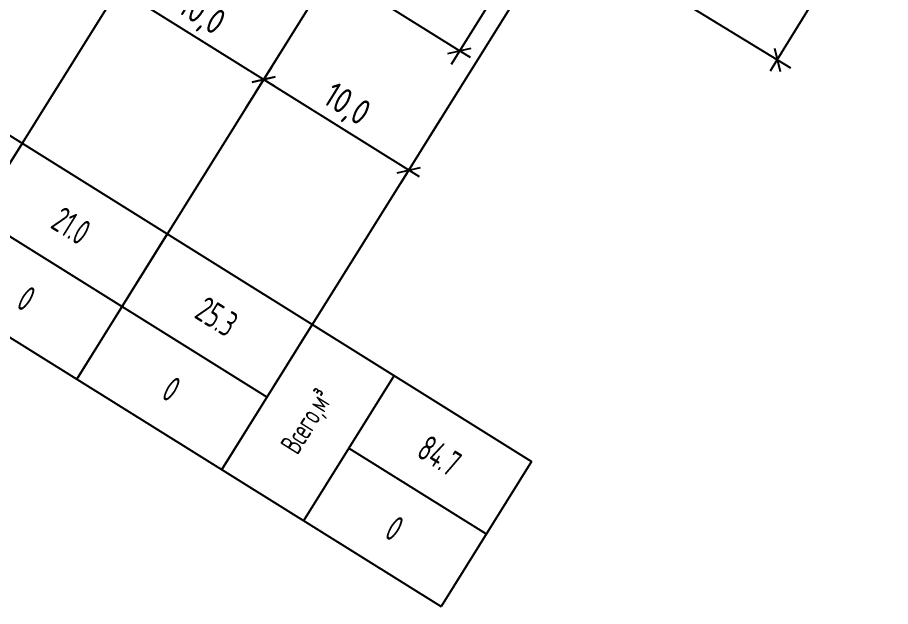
# Model space of a CAD drawing. Header units: millimetres. Extents: x -38151500 to -28914887, y -20564105 to -20349562.
# Drawn here: x -35209662 to -35158611, y -20564105 to -20529666 of the extents above; entities that cross this region are included whole.
import ezdxf

# ---------------------------------------------------------------- set-up
doc = ezdxf.new("R2010")
doc.units = ezdxf.units.MM
doc.header["$MEASUREMENT"] = 0
for name, color, linetype, lineweight in [('Новый_ГП_Сетка_земля_Ном._пера__7', 7, 'Continuous', 25), ('Новый_ГТ5-Таблицы_Ном._пера__7', 7, 'Continuous', 25), ('Новый_РАЗМЕРЫ_Ном._пера__7', 7, 'Continuous', 25)]:
    doc.layers.add(name, color=color, linetype=linetype, lineweight=lineweight)
doc.layers.add('Новый_РАЗМЕРЫ', color=7, linetype='Continuous')
doc.styles.add('РЎР“Р•РќР•Р\xa0РР\xa0_РЎРўРР›Р¬_6', font='', dxfattribs={"width": 0.8})
doc.styles.add('РЎР“Р•РќР•Р\xa0РР\xa0_РЎРўРР›Р¬_7', font='')
doc.styles.get('РЎР“Р•РќР•Р\xa0РР\xa0_РЎРўРР›Р¬_6').set_extended_font_data('GOST_type_A')
doc.styles.get('РЎР“Р•РќР•Р\xa0РР\xa0_РЎРўРР›Р¬_7').set_extended_font_data('GOST_type_A')
doc.dimstyles.new('СГЕНЕРИР_СТИЛЬ__1', dxfattribs={"dimtxt": 1500, "dimasz": 940.452019, "dimexe": 0.18, "dimexo": 437.5, "dimgap": 0, "dimtad": 1, "dimdec": 1, "dimlfac": 0.001, "dimzin": 0, "dimdsep": 46, "dimtxsty": 'РЎР“Р•РќР•Р\xa0РР\xa0_РЎРўРР›Р¬_7', "dimblk": 'ARROWHEAD_6', "dimblk1": 'ARROWHEAD_6', "dimblk2": 'ARROWHEAD_6', "dimcen": 0.09, "dimclrd": 7, "dimclre": 7, "dimclrt": 7, "dimadec": 1, "dimazin": 0, "dimtfac": 1, "dimtdec": 4, "dimtmove": 0, "dimatfit": 3, "dimfxl": 0, "dimtolj": 1, "dimtzin": 0, "dimarcsym": 0})

# ---------------------------------------------------------------- blocks, each defined once
blk = doc.blocks.new('*D13', base_point=(-35611288, -20494612))
at = {"layer": 'Новый_РАЗМЕРЫ_Ном._пера__7', "color": 7, "linetype": 'Continuous', "lineweight": 25}
for p, q in [((-35159226, -20524121), (-35168209, -20518614)), ((-35159854, -20524316), (-35160181, -20522955)), ((-35160018, -20523636), (-35159630, -20523003)), ((-35165236, -20532148), (-35160018, -20523636)), ((-35164445, -20532633), (-35173427, -20527126)), ((-35165399, -20531467), (-35165072, -20532828)), ((-35165624, -20532781), (-35165236, -20532148))]:
    blk.add_line(p, q, dxfattribs=at)
at = {"layer": 'Новый_РАЗМЕРЫ_Ном._пера__7', "color": 7, "lineweight": 25, "insert": (-35163634, -20528961), "char_height": 1500, "attachment_point": 7, "rotation": 58.4898, "style": 'РЎР“Р•РќР•Р\xa0РР\xa0_РЎРўРР›Р¬_7'}
blk.add_mtext('\\A1;{\\pql;\\fGOST_type_A|b0|i0|c0|p0;\\W1.000000;10,0}', dxfattribs=at)
blk = doc.blocks.new('ARROWHEAD_6')
at = {"color": 0, "linetype": 'Continuous', "lineweight": 0}
for p, q in [((0, 0), (-1, 0)), ((-0.5, -0.5), (0.5, 0.5))]:
    blk.add_line(p, q, dxfattribs=at)
blk = doc.blocks.new('*D18', base_point=(-35611288, -20494612))
at = {"layer": 'Новый_РАЗМЕРЫ_Ном._пера__7', "color": 7, "linetype": 'Continuous', "lineweight": 25}
for p, q in [((-35202786, -20526452), (-35204240, -20528783)), ((-35203749, -20527996), (-35204379, -20527603)), ((-35203067, -20527838), (-35204431, -20528154)), ((-35195266, -20533291), (-35203749, -20527996)), ((-35193758, -20530875), (-35195757, -20534078)), ((-35195948, -20533449), (-35194584, -20533133)), ((-35194636, -20533684), (-35195266, -20533291))]:
    blk.add_line(p, q, dxfattribs=at)
at = {"layer": 'Новый_РАЗМЕРЫ_Ном._пера__7', "color": 7, "lineweight": 25, "insert": (-35200569, -20529627), "char_height": 1500, "attachment_point": 7, "rotation": 328.0277, "style": 'РЎР“Р•РќР•Р\xa0РР\xa0_РЎРўРР›Р¬_7'}
blk.add_mtext('\\A1;{\\pql;\\fGOST_type_A|b0|i0|c0|p0;\\W1.000000;10,0}', dxfattribs=at)
blk = doc.blocks.new('*D19', base_point=(-35611288, -20494612))
at = {"layer": 'Новый_РАЗМЕРЫ_Ном._пера__7', "color": 7, "linetype": 'Continuous', "lineweight": 25}
for p, q in [((-35194775, -20532504), (-35196304, -20534954)), ((-35194584, -20533133), (-35195948, -20533449)), ((-35195266, -20533291), (-35195896, -20532898)), ((-35186783, -20538586), (-35195266, -20533291)), ((-35184905, -20535577), (-35187274, -20539373)), ((-35187465, -20538744), (-35186101, -20538428)), ((-35186153, -20538979), (-35186783, -20538586))]:
    blk.add_line(p, q, dxfattribs=at)
at = {"layer": 'Новый_РАЗМЕРЫ_Ном._пера__7', "color": 7, "lineweight": 25, "insert": (-35192086, -20534922), "char_height": 1500, "attachment_point": 7, "rotation": 328.0277, "style": 'РЎР“Р•РќР•Р\xa0РР\xa0_РЎРўРР›Р¬_7'}
blk.add_mtext('\\A1;{\\pql;\\fGOST_type_A|b0|i0|c0|p0;\\W1.000000;10,0}', dxfattribs=at)
blk = doc.blocks.new('*D20', base_point=(-35611288, -20494612))
at = {"layer": 'Новый_РАЗМЕРЫ_Ном._пера__7', "color": 7, "linetype": 'Continuous', "lineweight": 25}
for p, q in [((-35187601, -20521011), (-35191795, -20527730)), ((-35179043, -20523981), (-35184302, -20532406)), ((-35191303, -20526942), (-35191933, -20526549)), ((-35190621, -20526784), (-35191985, -20527100)), ((-35183811, -20531619), (-35191303, -20526942)), ((-35184493, -20531777), (-35183129, -20531461)), ((-35183181, -20532012), (-35183811, -20531619))]:
    blk.add_line(p, q, dxfattribs=at)
at = {"layer": 'Новый_РАЗМЕРЫ_Ном._пера__7', "color": 7, "lineweight": 25, "insert": (-35188347, -20528434), "char_height": 1500, "attachment_point": 7, "rotation": 328.0277, "style": 'РЎР“Р•РќР•Р\xa0РР\xa0_РЎРўРР›Р¬_7'}
blk.add_mtext('\\A1;{\\pql;\\fGOST_type_A|b0|i0|c0|p0;\\W1.000000;8,8}', dxfattribs=at)

msp = doc.modelspace()

# ---------------------------------------------------------------- linework, layer by layer
at = {"layer": 'Новый_ГП_Сетка_земля_Ном._пера__7', "color": 7, "linetype": 'Continuous', "lineweight": 25}
for p, q in [((-35197716.2, -20556101.76), (-35158610.97, -20493452.84)), ((-35214682.29, -20545511.59), (-35185679.93, -20499048.07)), ((-35206199.24, -20550806.68), (-35176431.34, -20503116.71))]:
    msp.add_line(p, q, dxfattribs=at)
at = {"layer": 'Новый_ГТ5-Таблицы_Ном._пера__7', "color": 7, "linetype": 'Continuous', "lineweight": 25}
for p, q in [((-35228474.06, -20525114.6), (-35179600, -20555621.61)), ((-35229000.84, -20530679.9), (-35195068.66, -20551860.24)), ((-35233769.14, -20533597.65), (-35184895.08, -20564104.66)), ((-35209387.2, -20537028.55), (-35214682.29, -20545511.59)), ((-35200904.16, -20542323.63), (-35206199.24, -20550806.68)), ((-35192421.11, -20547618.72), (-35197716.2, -20556101.76)), ((-35187638.24, -20550604.17), (-35192933.33, -20559087.21)), ((-35190285.79, -20554845.69), (-35182247.54, -20559863.14)), ((-35179600, -20555621.61), (-35184895.08, -20564104.66))]:
    msp.add_line(p, q, dxfattribs=at)

# ---------------------------------------------------------------- texts
at = {"layer": 'Новый_ГТ5-Таблицы_Ном._пера__7', "color": 7, "linetype": 'Continuous', "lineweight": 25, "attachment_point": 1, "style": 'РЎР“Р•РќР•Р\xa0РР\xa0_РЎРўРР›Р¬_6'}
for s, insert, char_height, rotation in [('\\A1;{\\pql;\\fGOST_type_A|b0|i0|c0|p0;\\W0.800000;21.0}', (-35207010.91, -20540652.84), 1500, 328.027739), ('\\A1;{\\pql;\\fGOST_type_A|b0|i0|c0|p0;\\W0.800000;0}', (-35209023.1, -20545290.95), 1500, 328.027739), ('\\A1;{\\pql;\\fGOST_type_A|b0|i0|c0|p0;\\W0.800000;25.3}', (-35198600.58, -20545902.54), 1500, 328.027739), ('\\A1;{\\pql;\\fGOST_type_A|b0|i0|c0|p0;\\W0.800000;0}', (-35200540.05, -20550586.03), 1500, 328.027739), ('\\A1;{\\pql;\\fGOST_type_A|b0|i0|c0|p0;\\W0.800000;Всего,м³}', (-35194348.02, -20554631.67), 1250, 58.027739), ('\\A1;{\\pql;\\fGOST_type_A|b0|i0|c0|p0;\\W0.800000;84.7}', (-35185613.48, -20554009.03), 1500, 328.027739), ('\\A1;{\\pql;\\fGOST_type_A|b0|i0|c0|p0;\\W0.800000;0}', (-35187496.53, -20558727.75), 1500, 328.027739)]:
    msp.add_mtext(s, dxfattribs=dict(at, insert=insert, char_height=char_height, rotation=rotation))

# ---------------------------------------------------------------- dimensions: what is measured, and where the dimension line sits
at = {"layer": 'Новый_РАЗМЕРЫ', "color": 7, "linetype": 'Continuous', "lineweight": 25}
for base, p1, p2, angle, picture, middle, turn in [((-35160017.59, -20523635.73), (-35173799.97, -20526897.32), (-35168581.82, -20518385.47), 58.489779, '*D13', (-35163337.65, -20527042.41), 58.489779), ((-35191303.16, -20526942.25), (-35178811.31, -20523609.99), (-35187369.06, -20520639.6), 148.027739, '*D20', (-35186656.73, -20528604.77), 328.027739), ((-35203748.99, -20527995.78), (-35193526.58, -20530504.3), (-35202553.91, -20526081.21), 148.027739, '*D18', (-35198439.45, -20530072.21), 328.027739), ((-35195265.94, -20533290.87), (-35184673.18, -20535206.07), (-35196535.7, -20535325.1), 148.027739, '*D19', (-35189956.4, -20535367.3), 328.027739)]:
    dim = msp.add_linear_dim(base=base, p1=p1, p2=p2, angle=angle, dimstyle='СГЕНЕРИР_СТИЛЬ__1', dxfattribs=at)
    dim.commit()
    dim.dimension.update_dxf_attribs({"geometry": picture, "text_midpoint": middle, "dimtype": 160, "text_rotation": turn})

doc.saveas('drawing.dxf')
